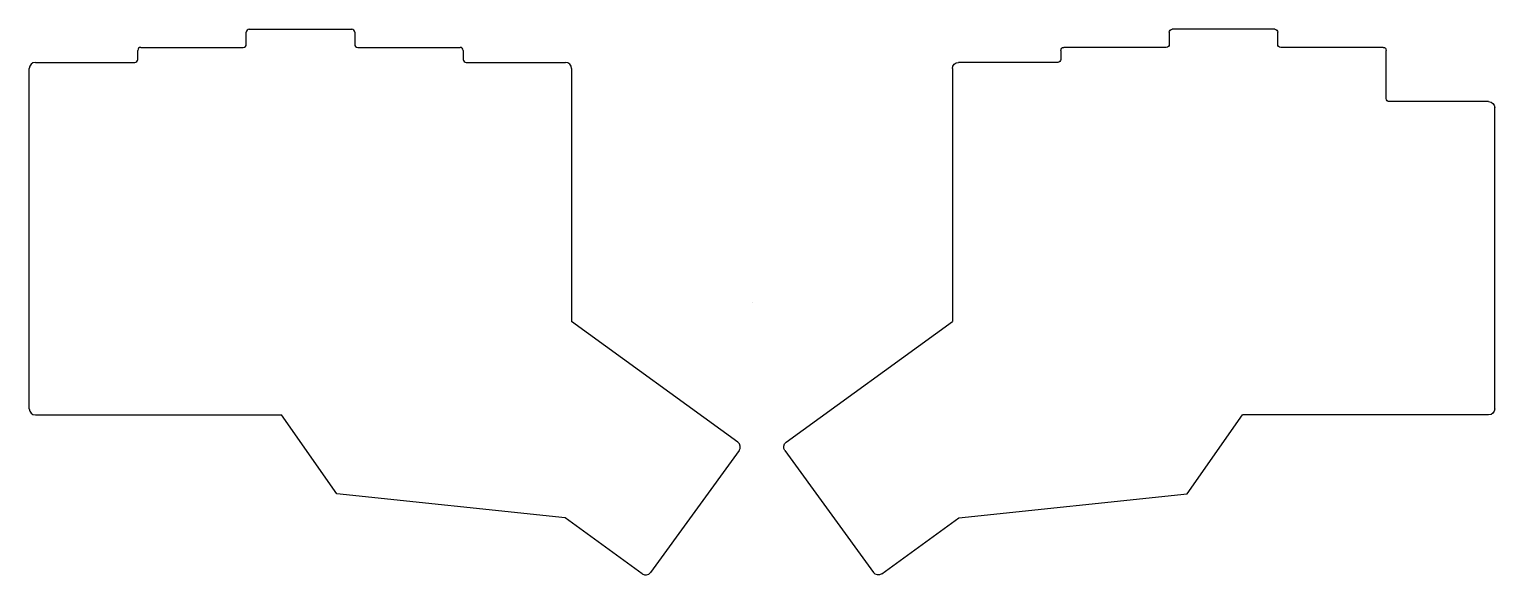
# Model space of a CAD drawing. Extents: x 28 to 271, y -45 to 46.
import ezdxf

# ---------------------------------------------------------------- set-up
doc = ezdxf.new("R2010")
doc.units = 0
doc.layers.get('0').update_dxf_attribs({"linetype": 'CONTINUOUS'})

msp = doc.modelspace()

# ---------------------------------------------------------------- linework, layer by layer
at = {"color": 7}
for points in [[(63.78198, 43.355279), (63.78198, 45.355279)], [(64.28198, 45.855279), (81.28198, 45.855279)], [(81.78198, 45.355279), (81.78198, 43.355279)], [(216.957, 45.355279), (216.957, 43.355279)], [(234.457, 45.855279), (217.457, 45.855279)], [(234.957, 43.355279), (234.957, 45.355279)], [(45.78198, 40.855279), (45.78198, 42.355279)], [(46.28198, 42.855279), (63.28198, 42.855279)], [(82.28198, 42.855279), (99.28198, 42.855279)], [(99.78198, 42.355279), (99.78198, 40.855279)], [(198.957, 42.355279), (198.957, 40.855279)], [(216.457, 42.855279), (199.457, 42.855279)], [(252.457, 42.855279), (235.457, 42.855279)], [(252.957, 34.355279), (252.957, 42.355279)], [(27.78198, -17.144721), (27.78198, 39.355279)], [(28.78198, 40.355279), (45.28198, 40.355279)], [(100.28198, 40.355279), (116.78198, 40.355279)], [(117.78198, 39.355279), (117.78198, -2.650561)], [(180.957, 39.355279), (180.957, -2.650561)], [(198.457, 40.355279), (181.957, 40.355279)], [(269.957, 33.855279), (253.457, 33.855279)], [(270.957, -17.144721), (270.957, 32.855279)], [(145.35548, -22.683921), (117.78198, -2.650561)], [(153.3835, -22.683921), (180.957, -2.650561)], [(28.78198, -18.144721), (69.64538, -18.144721)], [(78.82858, -31.259621), (69.64538, -18.144721)], [(219.9104, -31.259621), (229.0936, -18.144721)], [(269.957, -18.144721), (229.0936, -18.144721)], [(145.57672, -24.080721), (130.88208, -44.306121)], [(153.16226, -24.080721), (167.8569, -44.306121)], [(116.70278, -35.240321), (78.82858, -31.259621)], [(182.0362, -35.240321), (219.9104, -31.259621)], [(129.48528, -44.527321), (116.70278, -35.240321)], [(169.2537, -44.527321), (182.0362, -35.240321)]]:
    msp.add_lwpolyline(points, dxfattribs=at)
msp.add_lwpolyline([(147.782, 0.568479), (147.782, 0.568479), (147.782, 0.568479), (147.782, 0.568479), (147.782, 0.568479), (147.782, 0.568479), (147.782, 0.568479), (147.782, 0.568479), (147.782, 0.568479), (147.782, 0.568479), (147.782, 0.568479), (147.782, 0.568479), (147.782, 0.568479), (147.782, 0.568479), (147.782, 0.568479), (147.782, 0.568479), (147.782, 0.568479), (147.782, 0.568479), (147.782, 0.568479), (147.782, 0.568479), (147.782, 0.568479), (147.782, 0.568479), (147.782, 0.568479), (147.782, 0.568479), (147.782, 0.568479), (147.782, 0.568479), (147.782, 0.568479), (147.782, 0.568479), (147.782, 0.568479), (147.782, 0.568479), (147.782, 0.568479), (147.782, 0.568479), (147.782, 0.568479), (147.782, 0.568479), (147.782, 0.568479), (147.782, 0.568479), (147.782, 0.568479), (147.782, 0.568479), (147.782, 0.568479), (147.782, 0.568479), (147.782, 0.568479), (147.782, 0.568479), (147.782, 0.568479), (147.782, 0.568479), (147.782, 0.568479), (147.782, 0.568479), (147.782, 0.568479), (147.782, 0.568479), (147.782, 0.568479), (147.782, 0.568479), (147.782, 0.568479), (147.782, 0.568479), (147.782, 0.568479), (147.782, 0.568479), (147.782, 0.568479), (147.782, 0.568479), (147.782, 0.568479), (147.782, 0.568479), (147.782, 0.568479), (147.782, 0.568479), (147.782, 0.568479), (147.782, 0.568479), (147.782, 0.568479), (147.782, 0.568479), (147.782, 0.568479), (147.782, 0.568479), (147.782, 0.568479), (147.782, 0.568479), (147.782, 0.568479), (147.782, 0.568479), (147.782, 0.568479), (147.782, 0.568479), (147.782, 0.568479), (147.782, 0.568479), (147.782, 0.568479), (147.782, 0.568479), (147.782, 0.568479), (147.782, 0.568479), (147.782, 0.568479), (147.782, 0.568479), (147.782, 0.568479), (147.782, 0.568479), (147.782, 0.568479), (147.782, 0.568479), (147.782, 0.568479), (147.782, 0.568479), (147.782, 0.568479), (147.782, 0.568479), (147.782, 0.568479), (147.782, 0.568479), (147.782, 0.568479), (147.782, 0.568479), (147.782, 0.568479), (147.782, 0.568479), (147.782, 0.568479), (147.782, 0.568479), (147.782, 0.568479), (147.782, 0.568479), (147.782, 0.568479), (147.782, 0.568479), (147.782, 0.568479), (147.782, 0.568479), (147.782, 0.568479), (147.782, 0.568479), (147.782, 0.568479), (147.782, 0.568479), (147.782, 0.568479), (147.782, 0.568479), (147.782, 0.568479), (147.782, 0.568479), (147.782, 0.568479), (147.782, 0.568479), (147.782, 0.568479), (147.782, 0.568479), (147.782, 0.568479), (147.782, 0.568479), (147.782, 0.568479), (147.782, 0.568479), (147.782, 0.568479), (147.782, 0.568479), (147.782, 0.568479), (147.782, 0.568479), (147.782, 0.568479), (147.782, 0.568479), (147.782, 0.568479), (147.782, 0.568479), (147.782, 0.568479), (147.782, 0.568479), (147.782, 0.568479), (147.782, 0.568479), (147.782, 0.568479), (147.782, 0.568479), (147.782, 0.568479), (147.782, 0.568479), (147.782, 0.568479), (147.782, 0.568479), (147.782, 0.568479), (147.782, 0.568479), (147.782, 0.568479), (147.782, 0.568479), (147.782, 0.568479), (147.782, 0.568479), (147.782, 0.568479), (147.782, 0.568479), (147.782, 0.568479), (147.782, 0.568479), (147.782, 0.568479), (147.782, 0.568479), (147.782, 0.568479), (147.782, 0.568479), (147.782, 0.568479), (147.782, 0.568479)], close=True, dxfattribs=at)
for points in [[(64.28198, 45.855279), (64.00588, 45.855279), (63.78198, 45.631379), (63.78198, 45.355279)], [(81.78198, 45.355279), (81.78198, 45.631379), (81.55808, 45.855279), (81.28198, 45.855279)], [(216.957, 45.355279), (216.957, 45.631379), (217.1809, 45.855279), (217.457, 45.855279)], [(234.457, 45.855279), (234.7331, 45.855279), (234.957, 45.631379), (234.957, 45.355279)], [(46.28198, 42.855279), (46.00598, 42.855279), (45.78198, 42.631379), (45.78198, 42.355279)], [(63.28198, 42.855279), (63.55808, 42.855279), (63.78198, 43.079179), (63.78198, 43.355279)], [(81.78198, 43.355279), (81.78198, 43.079179), (82.00588, 42.855279), (82.28198, 42.855279)], [(99.78198, 42.355279), (99.78198, 42.631379), (99.55808, 42.855279), (99.28198, 42.855279)], [(198.957, 42.355279), (198.957, 42.631379), (199.1809, 42.855279), (199.457, 42.855279)], [(216.957, 43.355279), (216.957, 43.079179), (216.7331, 42.855279), (216.457, 42.855279)], [(235.457, 42.855279), (235.1809, 42.855279), (234.957, 43.079179), (234.957, 43.355279)], [(252.457, 42.855279), (252.733, 42.855279), (252.957, 42.631379), (252.957, 42.355279)], [(28.78198, 40.355279), (28.22998, 40.355279), (27.78198, 39.907579), (27.78198, 39.355279)], [(45.28198, 40.355279), (45.55798, 40.355279), (45.78198, 40.579179), (45.78198, 40.855279)], [(99.78198, 40.855279), (99.78198, 40.579179), (100.00588, 40.355279), (100.28198, 40.355279)], [(117.78198, 39.355279), (117.78198, 39.907579), (117.33428, 40.355279), (116.78198, 40.355279)], [(180.957, 39.355279), (180.957, 39.907579), (181.4047, 40.355279), (181.957, 40.355279)], [(198.957, 40.855279), (198.957, 40.579179), (198.7331, 40.355279), (198.457, 40.355279)], [(253.457, 33.855279), (253.181, 33.855279), (252.957, 34.079179), (252.957, 34.355279)], [(269.957, 33.855279), (270.509, 33.855279), (270.957, 33.407579), (270.957, 32.855279)], [(27.78198, -17.144721), (27.78198, -17.697021), (28.22998, -18.144721), (28.78198, -18.144721)], [(270.957, -17.144721), (270.957, -17.697021), (270.509, -18.144721), (269.957, -18.144721)], [(145.57672, -24.080721), (145.90134, -23.633921), (145.80229, -23.008521), (145.35548, -22.683921)], [(153.16226, -24.080721), (152.83764, -23.633921), (152.93669, -23.008521), (153.3835, -22.683921)], [(129.48528, -44.527321), (129.93208, -44.851921), (130.55748, -44.752921), (130.88208, -44.306121)], [(169.2537, -44.527321), (168.8069, -44.851921), (168.1815, -44.752921), (167.8569, -44.306121)]]:
    msp.add_open_spline(points, degree=3, dxfattribs=at)

doc.saveas('drawing.dxf')
